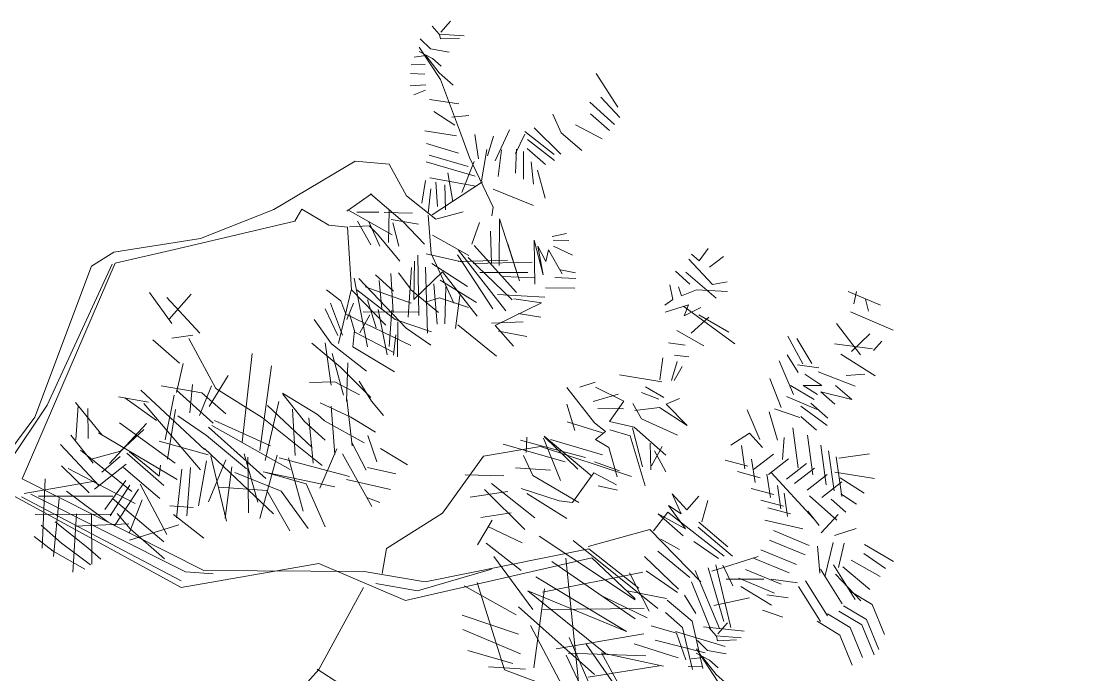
# Model space of a CAD drawing. Header units: inches. Extents: x -3368894 to 5148796, y 84 to 10864301.
# Drawn here: x 503433.147 to 503437.291, y 4346130.882 to 4346133.451 of the extents above; entities that cross this region are included whole.
import ezdxf

# ---------------------------------------------------------------- set-up
doc = ezdxf.new("R2010")
doc.units = ezdxf.units.IN
doc.header["$MEASUREMENT"] = 0
doc.layers.add('cm_alberi in secondo piano', color=252, linetype='Continuous', lineweight=9)

# ---------------------------------------------------------------- blocks, each defined once
blk = doc.blocks.new('ALBERI2P')
at = {"layer": 'cm_alberi in secondo piano'}
for p, q in [((503289.3627, 4346356.249), (503289.4575, 4346356.4384)), ((503289.4622, 4346356.2848), (503289.5569, 4346356.4742)), ((503289.5073, 4346356.2847), (503289.6021, 4346356.4741)), ((503289.5704, 4346356.2393), (503289.6652, 4346356.4288)), ((503289.6517, 4346356.221), (503289.7464, 4346356.4105)), ((503289.3932, 4346356.0773), (503289.3627, 4346356.249)), ((503289.4926, 4346356.1131), (503289.4622, 4346356.2848)), ((503289.5378, 4346356.113), (503289.5073, 4346356.2847)), ((503289.6009, 4346356.0676), (503289.5704, 4346356.2393)), ((503289.0999, 4346355.9517), (503289.0592, 4346356.1686)), ((503289.2354, 4346355.9551), (503289.1908, 4346356.1682)), ((503289.3024, 4346355.942), (503289.2992, 4346356.173)), ((503289.3708, 4346355.9367), (503289.3935, 4346356.1766)), ((503289.6821, 4346356.0493), (503289.6517, 4346356.221)), ((503289.149, 4346355.9877), (503289.1276, 4346356.1594)), ((503289.4114, 4346356.1443), (503289.3332, 4346355.8865)), ((503289.4887, 4346356.0989), (503289.4105, 4346355.8411)), ((503289.61, 4346356.0766), (503289.5318, 4346355.8188)), ((503289.6693, 4346356.0674), (503289.5911, 4346355.8096)), ((503289.1808, 4346355.8469), (503289.3256, 4346355.9239)), ((503289.2258, 4346355.7887), (503289.4288, 4346355.8965)), ((503290.3782, 4346355.7814), (503290.3786, 4346355.904)), ((503289.1845, 4346355.7656), (503289.0582, 4346355.8434)), ((503289.3108, 4346355.7291), (503289.4338, 4346355.8552)), ((503289.8619, 4346355.7326), (503289.8081, 4346355.8631)), ((503290.3363, 4346355.5738), (503290.4054, 4346355.8175)), ((503289.6719, 4346355.6429), (503289.5781, 4346355.7877)), ((503289.7675, 4346355.6877), (503289.6905, 4346355.8054)), ((503289.7987, 4346355.7548), (503289.8393, 4346355.5249)), ((503290.3368, 4346355.7635), (503290.3366, 4346355.6874)), ((503290.3507, 4346355.6421), (503290.3782, 4346355.7814)), ((503288.7327, 4346355.7179), (503288.8727, 4346355.4955)), ((503288.8502, 4346355.7305), (503288.8767, 4346355.5458)), ((503288.9366, 4346355.7392), (503288.9543, 4346355.6179)), ((503289.0218, 4346355.7209), (503289.0214, 4346355.5945)), ((503289.2294, 4346355.6893), (503289.0668, 4346355.6937)), ((503289.0992, 4346355.7117), (503289.0984, 4346355.4729)), ((503289.343, 4346355.6838), (503289.4236, 4346355.4449)), ((503289.4063, 4346355.7056), (503289.4869, 4346355.4666)), ((503289.4914, 4346355.7053), (503289.572, 4346355.4664)), ((503289.5637, 4346355.7051), (503289.6443, 4346355.4661)), ((503289.6541, 4346355.7139), (503289.7346, 4346355.4749)), ((503289.7263, 4346355.7188), (503289.8069, 4346355.4799)), ((503290.0438, 4346355.7321), (503290.1967, 4346355.5148)), ((503290.089, 4346355.7462), (503290.188, 4346355.6155)), ((503290.2062, 4346355.6426), (503290.12, 4346355.7332)), ((503290.2012, 4346355.7045), (503290.3409, 4346355.397)), ((503290.2184, 4346355.4335), (503290.405, 4346355.6897)), ((503290.2335, 4346355.7419), (503290.2965, 4346355.6371)), ((503290.3366, 4346355.6874), (503290.3596, 4346355.5918)), ((503288.9634, 4346355.6346), (503288.7912, 4346355.4364)), ((503289.2022, 4346355.6481), (503289.1799, 4346355.5308)), ((503289.8387, 4346355.3081), (503290.0836, 4346355.6507)), ((503289.8577, 4346355.6152), (503290.0469, 4346355.474)), ((503290.1699, 4346355.6156), (503290.0744, 4346355.6159)), ((503290.188, 4346355.6155), (503290.1788, 4346355.5472)), ((503290.188, 4346355.6194), (503290.2062, 4346355.6426)), ((503290.2907, 4346355.4152), (503290.4539, 4346355.6444)), ((503290.2965, 4346355.6371), (503290.291, 4346355.543)), ((503290.3184, 4346355.6358), (503290.4711, 4346355.3334)), ((503290.4086, 4346355.5916), (503290.3507, 4346355.6421)), ((503290.396, 4346355.6781), (503290.459, 4346355.6096)), ((503288.6329, 4346355.5866), (503288.7861, 4346355.4558)), ((503288.9671, 4346355.5714), (503288.7949, 4346355.3732)), ((503289.0522, 4346355.5402), (503288.8897, 4346355.5716)), ((503289.1466, 4346355.1837), (503289.193, 4346355.5901)), ((503289.2885, 4346355.5808), (503289.4091, 4346355.3584)), ((503289.7041, 4346355.6066), (503289.8661, 4346355.4203)), ((503289.8876, 4346355.2848), (503290.0834, 4346355.5913)), ((503289.9559, 4346355.2304), (503290.1376, 4346355.6002)), ((503290.0282, 4346355.2624), (503290.1827, 4346355.5691)), ((503290.3448, 4346355.4099), (503290.4356, 4346355.5683)), ((503290.7647, 4346355.1247), (503290.9234, 4346355.5617)), ((503290.9234, 4346355.5617), (503290.7863, 4346355.0111)), ((503291.1814, 4346355.5429), (503290.9268, 4346354.9617)), ((503288.9721, 4346355.5081), (503288.7999, 4346355.3099)), ((503289.6172, 4346355.4804), (503289.8877, 4346355.317)), ((503289.8117, 4346355.3444), (503289.8702, 4346355.4835)), ((503290.4587, 4346355.5231), (503290.5792, 4346355.2466)), ((503290.5619, 4346355.4867), (503290.7647, 4346355.1247)), ((503291.0999, 4346355.476), (503290.8272, 4346354.8987)), ((503289.079, 4346355.4368), (503288.9165, 4346355.4683)), ((503289.1935, 4346355.3371), (503289.2932, 4346355.4543)), ((503289.3356, 4346355.3196), (503289.2674, 4346355.4575)), ((503290.1238, 4346355.2841), (503290.1642, 4346355.4194)), ((503290.223, 4346355.2205), (503290.2184, 4346355.4335)), ((503290.2902, 4346355.2655), (503290.2907, 4346355.4152)), ((503290.4166, 4346355.2522), (503290.3448, 4346355.4099)), ((503290.5799, 4346355.4634), (503290.9403, 4346355.1642)), ((503288.9808, 4346355.3997), (503288.8086, 4346355.2015)), ((503289.1019, 4346355.3464), (503288.9394, 4346355.3779)), ((503289.1843, 4346355.2701), (503289.284, 4346355.3872)), ((503289.3282, 4346355.2523), (503289.26, 4346355.3902)), ((503289.7253, 4346355.3536), (503289.7295, 4346355.0594)), ((503290.9087, 4346354.9617), (503290.5886, 4346355.355)), ((503288.2255, 4346355.2806), (503288.2661, 4346355.0186)), ((503288.4419, 4346355.1264), (503288.4423, 4346355.2671)), ((503288.4423, 4346355.2671), (503288.5372, 4346355.081)), ((503289.0076, 4346355.2964), (503288.8354, 4346355.0982)), ((503289.1147, 4346355.287), (503288.9522, 4346355.3185)), ((503289.175, 4346355.1707), (503289.2747, 4346355.2879)), ((503289.313, 4346355.1537), (503289.2449, 4346355.2916)), ((503289.698, 4346355.2905), (503289.7024, 4346355.0414)), ((503289.7973, 4346355.2941), (503289.82, 4346355.1004)), ((503290.4507, 4346354.5424), (503291.1665, 4346355.3081)), ((503288.2615, 4346355.2225), (503288.3477, 4346355.1357)), ((503288.3609, 4346355.226), (503288.4505, 4346354.9819)), ((503288.5372, 4346355.081), (503288.5376, 4346355.2036)), ((503288.6366, 4346355.0807), (503288.637, 4346355.2304)), ((503288.6946, 4346355.0444), (503288.6771, 4346355.2574)), ((503288.745, 4346355.0894), (503288.7454, 4346355.2249)), ((503289.1686, 4346355.1785), (503289.006, 4346355.2099)), ((503290.014, 4346355.2354), (503290.0222, 4346354.9643)), ((503290.1185, 4346355.2299), (503290.1047, 4346354.9228)), ((503290.1417, 4346355.2389), (503290.1681, 4346354.991)), ((503290.2178, 4346355.2115), (503290.3487, 4346354.9853)), ((503290.3331, 4346354.5027), (503290.3042, 4346355.2113)), ((503290.3945, 4346355.1981), (503290.4788, 4346354.8946)), ((503290.4889, 4346355.252), (503290.9395, 4346354.8842)), ((503287.9233, 4346355.1731), (503288.0166, 4346354.8838)), ((503288.0265, 4346355.1638), (503288.1078, 4346355.1636)), ((503288.2426, 4346354.9425), (503288.1039, 4346355.1507)), ((503288.6406, 4346355.14), (503288.7084, 4346354.9321)), ((503288.9205, 4346355.0979), (503289.0344, 4346355.184)), ((503289.1655, 4346355.0301), (503289.2652, 4346355.1472)), ((503289.2879, 4346355.015), (503289.2198, 4346355.1529)), ((503290.3532, 4346355.1802), (503290.2492, 4346354.9185)), ((503290.8033, 4346354.6497), (503290.3621, 4346355.144)), ((503290.5279, 4346354.488), (503290.4524, 4346355.1437)), ((503290.5518, 4346355.1563), (503290.6724, 4346354.4746)), ((503290.7757, 4346354.4963), (503290.5518, 4346355.1563)), ((503290.7505, 4346355.1467), (503290.7757, 4346354.4963)), ((503290.9003, 4346355.1824), (503290.8932, 4346354.5191)), ((503290.9349, 4346354.6584), (503291.1352, 4346355.1817)), ((503288.0404, 4346355.0734), (503288.2068, 4346355.06)), ((503288.134, 4346354.8654), (503288.1851, 4346355.1182)), ((503288.5643, 4346355.077), (503288.5821, 4346354.9686)), ((503288.6043, 4346355.0808), (503288.6361, 4346354.9052)), ((503288.8207, 4346354.9266), (503288.7541, 4346355.0894)), ((503288.8568, 4346354.9136), (503288.9618, 4346355.0759)), ((503289.2096, 4346355.0842), (503289.0471, 4346355.1156)), ((503289.9193, 4346355.064), (503289.9498, 4346354.9284)), ((503290.358, 4346355.0627), (503290.459, 4346354.3165)), ((503287.8544, 4346355.0017), (503287.926, 4346354.7847)), ((503288.501, 4346355.0592), (503288.5187, 4346354.9275)), ((503288.5821, 4346354.9686), (503288.501, 4346355.0592)), ((503289.0465, 4346354.9079), (503289.061, 4346355.0343)), ((503289.142, 4346354.9218), (503289.2417, 4346355.0389)), ((503289.2844, 4346354.9042), (503289.2162, 4346355.0421)), ((503289.6882, 4346355.0557), (503289.5577, 4346354.9928)), ((503289.7508, 4346354.8206), (503289.7926, 4346355.005)), ((503289.7926, 4346355.005), (503289.8372, 4346354.8062)), ((503289.8372, 4346354.8062), (503289.8378, 4346355.023)), ((503287.8902, 4346354.9022), (503287.9356, 4346354.9705)), ((503288.4285, 4346354.969), (503288.5043, 4346354.8514)), ((503288.5633, 4346354.7428), (503288.6672, 4346354.9593)), ((503288.6899, 4346354.7734), (503288.7846, 4346354.9538)), ((503288.9429, 4346354.7959), (503289.0338, 4346354.9853)), ((503289.5756, 4346354.9295), (503289.693, 4346354.9292)), ((503289.693, 4346354.9292), (503289.6784, 4346354.7886)), ((503290.19, 4346354.9819), (503290.7179, 4346354.5739)), ((503287.89, 4346354.8261), (503287.9624, 4346354.8659)), ((503288.4374, 4346354.9148), (503288.3775, 4346354.7343)), ((503288.4044, 4346354.6801), (503288.4773, 4346354.8734)), ((503288.5001, 4346354.7559), (503288.5405, 4346354.8874)), ((503289.187, 4346354.8674), (503289.0465, 4346354.9079)), ((503289.6784, 4346354.7886), (503289.7382, 4346354.92)), ((503289.7382, 4346354.92), (503289.7508, 4346354.8206)), ((503291.1291, 4346354.8565), (503290.6946, 4346354.5688)), ((503291.1703, 4346354.8203), (503291.3181, 4346354.6302)), ((503291.1158, 4346354.7301), (503291.245, 4346354.3413)), ((503291.1971, 4346354.735), (503291.3266, 4346354.4585)), ((503289.5967, 4346354.6623), (503289.5421, 4346354.518)), ((503289.5152, 4346354.5903), (503289.5144, 4346354.3155)), ((503289.6507, 4346354.5809), (503289.5239, 4346354.4638)), ((503289.5738, 4346354.3333), (503289.7554, 4346354.6219)), ((503290.8444, 4346354.6006), (503290.7529, 4346354.1802)), ((503291.0291, 4346354.6362), (503291.1777, 4346354.2783)), ((503289.2617, 4346354.3743), (503289.2764, 4346354.5691)), ((503289.2764, 4346354.5691), (503289.3068, 4346354.3561)), ((503289.3668, 4346354.5637), (503289.4422, 4346354.3157)), ((503289.6287, 4346354.568), (503289.488, 4346354.5362)), ((503289.6738, 4346354.5266), (503289.5234, 4346354.3103)), ((503290.9436, 4346354.5409), (503291.0238, 4346354.1613)), ((503288.7058, 4346354.0417), (503288.6709, 4346354.4534)), ((503289.831, 4346354.4449), (503289.7221, 4346354.2787)), ((503289.8724, 4346354.477), (503289.9119, 4346354.3143)), ((503289.8944, 4346354.504), (503289.9573, 4346354.3903)), ((503288.6384, 4346354.3722), (503288.6829, 4346354.1501)), ((503289.1766, 4346354.4158), (503289.2617, 4346354.3743)), ((503289.7909, 4346354.4321), (503289.8537, 4346354.2693)), ((503290.2515, 4346354.3765), (503290.3009, 4346354.0731)), ((503290.7031, 4346354.3752), (503290.7203, 4346354.0861)), ((503288.815, 4346354.3085), (503288.8544, 4346354.1096)), ((503289.0085, 4346354.2898), (503289.1131, 4346354.3115)), ((503289.2396, 4346354.3343), (503289.2663, 4346354.1988)), ((503289.2705, 4346354.3162), (503289.3115, 4346354.2025)), ((503289.3068, 4346354.3561), (503289.4291, 4346354.2473)), ((503289.4422, 4346354.3157), (503289.4018, 4346354.2074)), ((503289.5144, 4346354.3155), (503289.5914, 4346354.1707)), ((503289.6315, 4346354.2067), (503289.5738, 4346354.3333)), ((503289.9119, 4346354.3143), (503290.1481, 4346354.3355)), ((503289.9351, 4346354.3181), (503289.943, 4346353.9116)), ((503290.1211, 4346354.3679), (503290.1872, 4346354.0244)), ((503290.1481, 4346354.3355), (503290.1969, 4346354.2631)), ((503288.9323, 4346354.281), (503288.9863, 4346354.2035)), ((503289.1221, 4346354.2985), (503289.0045, 4346354.2447)), ((503289.0494, 4346354.1581), (503289.1709, 4346354.239)), ((503289.171, 4346354.2571), (503289.32, 4346354.0179)), ((503289.7221, 4346354.2787), (503289.7399, 4346354.1793)), ((503289.7853, 4346354.2785), (503289.9341, 4346353.9568)), ((503290.1969, 4346354.2631), (503290.3007, 4346354.0241)), ((503290.5634, 4346354.262), (503290.6298, 4346354.0231)), ((503288.4443, 4346354.1921), (503288.5703, 4346354.033)), ((503288.5255, 4346354.1648), (503288.5286, 4346353.9028)), ((503288.8056, 4346354.1911), (503288.6521, 4346354.2096)), ((503288.8908, 4346354.2128), (503288.9499, 4346354.1223)), ((503289.5914, 4346354.1707), (503289.4288, 4346354.1531)), ((503289.4689, 4346354.184), (503289.5769, 4346354.0572)), ((503289.6586, 4346354.1924), (503289.6635, 4346354.1021)), ((503289.7399, 4346354.1793), (503289.6586, 4346354.1924)), ((503289.7753, 4346353.9624), (503289.6766, 4346354.1833)), ((503289.8716, 4346354.206), (503290.0011, 4346353.9475)), ((503289.9468, 4346353.9167), (503289.9619, 4346354.2186)), ((503290.0934, 4346354.1821), (503289.9559, 4346353.9167)), ((503290.3865, 4346354.2174), (503290.4035, 4346353.856)), ((503290.4858, 4346354.2171), (503290.4628, 4346353.8468)), ((503288.4749, 4346354.0875), (503288.399, 4346354.1471)), ((503288.7511, 4346354.0828), (503288.6377, 4346354.1283)), ((503289.4288, 4346354.1531), (503289.4824, 4346353.9542)), ((503289.6635, 4346354.1021), (503289.6084, 4346353.8132)), ((503290.1593, 4346353.7445), (503289.9797, 4346354.1244)), ((503288.4523, 4346353.8618), (503288.4749, 4346354.0875)), ((503288.5703, 4346354.033), (503288.6643, 4346353.9837)), ((503288.6787, 4346354.056), (503288.7511, 4346354.0828)), ((503288.814, 4346353.9743), (503288.6787, 4346354.056)), ((503289.4196, 4346354.0938), (503289.5638, 4346354.003)), ((503289.6899, 4346353.8852), (503289.7846, 4346354.0385)), ((503290.223, 4346353.9069), (503290.0841, 4346354.0879)), ((503290.6167, 4346353.9509), (503290.4635, 4346354.0778)), ((503290.7654, 4346354.0498), (503290.5808, 4346354.0181)), ((503288.2902, 4346354.021), (503288.4024, 4346353.9974)), ((503288.5697, 4346353.8485), (503288.5701, 4346353.975)), ((503288.6643, 4346353.9837), (503288.6332, 4346353.9296)), ((503290.1872, 4346354.0244), (503290.1287, 4346353.893)), ((503290.5621, 4346353.8104), (503290.3728, 4346353.9697)), ((503288.317, 4346353.9125), (503288.4164, 4346353.9212)), ((503288.4164, 4346353.9212), (503288.4162, 4346353.8528)), ((503288.6602, 4346353.8792), (503288.7185, 4346353.9565)), ((503288.7185, 4346353.9565), (503288.7816, 4346353.9421)), ((503289.5493, 4346353.8766), (503289.4591, 4346353.9311)), ((503290.0011, 4346353.9475), (503290.0653, 4346353.8118)), ((503290.1016, 4346353.893), (503290.024, 4346353.83)), ((503290.4753, 4346353.6893), (503290.3132, 4346353.8834)), ((503289.0834, 4346353.4263), (503289.2094, 4346353.2814)), ((503289.0058, 4346353.3633), (503289.0558, 4346353.2767)), ((503289.0329, 4346353.3903), (503289.1191, 4346353.2817)), ((503289.3723, 4346353.3842), (503289.4532, 4346353.2575)), ((503289.5298, 4346353.3979), (503289.6248, 4346353.235)), ((503289.6342, 4346353.3744), (503289.6105, 4346353.1938)), ((503288.9332, 4346353.2732), (503288.969, 4346353.1415)), ((503289.0102, 4346353.1323), (503289.0688, 4346353.3038)), ((503289.2586, 4346353.3174), (503289.4475, 4346353.0729)), ((503289.2999, 4346353.3263), (503289.3988, 4346353.1725)), ((503289.6105, 4346353.1938), (503289.2999, 4346353.3263)), ((503289.4715, 4346353.3168), (503289.6156, 4346353.1667)), ((503289.7554, 4346353.334), (503289.7687, 4346353.0088)), ((503289.0228, 4346353.02), (503289.155, 4346353.2132)), ((503289.2363, 4346353.2129), (503289.0228, 4346353.02)), ((503289.155, 4346353.2132), (503289.0371, 4346353.0651)), ((503288.8516, 4346353.1508), (503288.9288, 4346353.0925)), ((503288.8749, 4346353.1921), (503288.9418, 4346353.1144)), ((503289.0775, 4346353.1682), (503289.0102, 4346353.1323)), ((503289.0371, 4346353.0651), (503289.0775, 4346353.1682)), ((503289.2091, 4346353.182), (503289.3351, 4346353.023)), ((503289.3574, 4346353.1584), (503289.3072, 4346352.7482)), ((503289.4117, 4346353.1673), (503289.3924, 4346352.7699)), ((503289.493, 4346353.1851), (503289.3974, 4346352.6885)), ((503289.0672, 4346352.7579), (503289.2851, 4346353.1225)), ((503289.1405, 4346353.1048), (503289.4016, 4346352.8202)), ((503289.2851, 4346353.1225), (503289.1541, 4346352.9061)), ((503289.209, 4346353.1279), (503289.416, 4346352.8924)), ((503289.538, 4346353.1127), (503289.4245, 4346352.7065)), ((503289.6424, 4346353.0672), (503289.5729, 4346352.7061)), ((503289.6233, 4346352.7292), (503289.579, 4346353.0042)), ((503289.7958, 4346353.0126), (503289.6148, 4346352.8918)), ((503289.2988, 4346352.956), (503289.0672, 4346352.7579)), ((503289.2356, 4346352.9742), (503289.4556, 4346352.7387)), ((503289.8175, 4346352.9402), (503289.6325, 4346352.7872)), ((503289.7139, 4346352.8012), (503289.637, 4346352.9859)), ((503290.0067, 4346352.768), (503289.9853, 4346352.963)), ((503288.0106, 4346352.8604), (503287.9376, 4346352.6077)), ((503288.0521, 4346352.9145), (503288.0335, 4346352.7339)), ((503288.1102, 4346352.9182), (503288.1057, 4346352.7014)), ((503288.1605, 4346352.918), (503288.16, 4346352.7554)), ((503288.2328, 4346352.9178), (503288.2774, 4346352.728)), ((503288.3771, 4346352.8683), (503288.3805, 4346352.6915)), ((503288.7695, 4346352.8943), (503288.6658, 4346352.7359)), ((503288.8559, 4346352.8669), (503288.9493, 4346352.5995)), ((503289.3206, 4346352.9107), (503289.1666, 4346352.7666)), ((503289.5778, 4346352.6157), (503289.5373, 4346352.892)), ((503289.6229, 4346352.6027), (503289.94, 4346352.8947)), ((503289.6684, 4346352.7148), (503289.8535, 4346352.904)), ((503289.7985, 4346352.6241), (503289.7902, 4346352.859)), ((503290.0116, 4346352.6777), (503289.9168, 4346352.909)), ((503290.1966, 4346352.4113), (503290.0715, 4346352.8672)), ((503290.3275, 4346352.5864), (503290.2703, 4346352.8989)), ((503289.7899, 4346352.7558), (503289.7139, 4346352.8012)), ((503290.0116, 4346352.7009), (503290.1837, 4346352.8488)), ((503290.0344, 4346352.5512), (503290.2197, 4346352.7906)), ((503290.1927, 4346352.8217), (503290.084, 4346352.7459)), ((503290.1797, 4346352.8088), (503290.246, 4346352.5325)), ((503288.4853, 4346352.7816), (503288.4704, 4346352.5377)), ((503288.5162, 4346352.7505), (503288.5296, 4346352.5066)), ((503288.5433, 4346352.7775), (503288.5569, 4346352.5555)), ((503288.6026, 4346352.7502), (503288.6022, 4346352.5915)), ((503288.7511, 4346352.7769), (503288.6514, 4346352.6688)), ((503289.311, 4346352.7301), (503289.1715, 4346352.6763)), ((503289.4368, 4346352.4987), (503289.3795, 4346352.766)), ((503289.5544, 4346352.5487), (503289.4376, 4346352.7659)), ((503289.8893, 4346352.7774), (503289.5956, 4346352.5125)), ((503289.686, 4346352.5341), (503289.9433, 4346352.7321)), ((503289.8763, 4346352.7594), (503290.1104, 4346352.4877)), ((503289.9654, 4346352.3217), (503290.0067, 4346352.768)), ((503289.9791, 4346352.6197), (503290.1706, 4346352.7637)), ((503288.3805, 4346352.6915), (503288.3221, 4346352.5704)), ((503288.769, 4346352.7046), (503288.6331, 4346352.5876)), ((503288.8944, 4346352.3468), (503289.036, 4346352.6767)), ((503289.036, 4346352.6767), (503289.0851, 4346352.7075)), ((503289.5729, 4346352.7061), (503289.8309, 4346352.6834)), ((503289.8309, 4346352.6834), (503289.6408, 4346352.5214)), ((503289.9785, 4346352.3887), (503289.8619, 4346352.6872)), ((503289.9834, 4346352.2984), (503290.2645, 4346352.6589)), ((503290.0287, 4346352.3615), (503290.0116, 4346352.6777)), ((503288.7739, 4346352.6413), (503288.651, 4346352.5423)), ((503289.7671, 4346352.4939), (503289.7946, 4346352.6241)), ((503289.7946, 4346352.6241), (503289.7985, 4346352.6241)), ((503289.8032, 4346352.4576), (503289.9844, 4346352.6378)), ((503290.0342, 4346352.457), (503290.134, 4346352.6193)), ((503290.237, 4346352.5235), (503290.3275, 4346352.5864)), ((503288.6782, 4346352.5552), (503288.5426, 4346352.5194)), ((503288.864, 4346352.5688), (503288.7192, 4346352.4699)), ((503289.8752, 4346352.389), (503289.8796, 4346352.5478)), ((503289.8883, 4346352.4303), (503290.0151, 4346352.5654)), ((503290.228, 4346352.5596), (503290.0976, 4346352.5329)), ((503290.246, 4346352.5325), (503290.1825, 4346352.4333)), ((503288.8006, 4346352.4877), (503288.5875, 4346352.4251)), ((503288.9581, 4346352.5053), (503288.7822, 4346352.3974)), ((503289.0986, 4346352.4597), (503288.8945, 4346352.3881)), ((503288.9631, 4346352.455), (503289.1016, 4346352.1526)), ((503289.0084, 4346352.5), (503289.165, 4346352.2376)), ((503289.1837, 4346352.4543), (503289.062, 4346352.3063)), ((503289.256, 4346352.4541), (503289.1344, 4346352.3422)), ((503289.4955, 4346352.2908), (503289.5142, 4346352.4985)), ((503290.0557, 4346352.3343), (503290.3724, 4346352.5011)), ((503290.3143, 4346352.4871), (503290.2092, 4346352.2887)), ((503290.3361, 4346352.4651), (503290.2595, 4346352.2885)), ((503288.8094, 4346352.4283), (503288.6867, 4346352.3745)), ((503288.8635, 4346352.3972), (503288.7587, 4346352.2749)), ((503288.9448, 4346352.3789), (503289.0563, 4346352.1385)), ((503289.2739, 4346352.3998), (503289.1613, 4346352.2879)), ((503289.3461, 4346352.3816), (503289.2155, 4346352.2916)), ((503289.5354, 4346352.2274), (503289.4416, 4346352.3813)), ((503289.5445, 4346352.2506), (503289.6352, 4346352.3807)), ((503290.2186, 4346352.4384), (503290.1101, 4346352.4025)), ((503290.1512, 4346352.3302), (503290.1966, 4346352.4113)), ((503288.8035, 4346352.1806), (503288.8944, 4346352.3468)), ((503289.324, 4346352.3094), (503289.1973, 4346352.2284)), ((503289.5313, 4346352.1642), (503289.4143, 4346352.3052)), ((503289.4991, 4346352.1785), (503289.6621, 4346352.3135)), ((503290.1599, 4346352.2127), (503290.1512, 4346352.3302)), ((503288.9213, 4346352.2744), (503289.011, 4346352.0754)), ((503289.4986, 4346352.0159), (503289.4955, 4346352.2908)), ((503289.6753, 4346351.9741), (503289.6078, 4346352.2995)), ((503289.6435, 4346352.1278), (503289.7162, 4346352.2863)), ((503289.6885, 4346352.0696), (503289.7483, 4346352.2358)), ((503288.6362, 4346351.8688), (503288.8035, 4346352.1806)), ((503288.8449, 4346352.1895), (503288.9566, 4346352.0124)), ((503288.7723, 4346352.0852), (503288.6912, 4346352.1628)), ((503288.821, 4346351.9728), (503288.7995, 4346352.1354)), ((503289.6483, 4346352.0284), (503289.5532, 4346352.1371)), ((503288.7808, 4346351.9006), (503288.6767, 4346352.0635)), ((503289.6843, 4346351.9741), (503289.4947, 4346352.0198)), ((503288.6089, 4346351.8327), (503288.6093, 4346351.9553)), ((503288.567, 4346351.6251), (503288.6362, 4346351.8688)), ((503288.5814, 4346351.6934), (503288.6089, 4346351.8327)), ((503288.7535, 4346351.8413), (503288.8257, 4346351.805)), ((503288.3198, 4346351.7974), (503288.4188, 4346351.6668)), ((503288.4369, 4346351.6939), (503288.3507, 4346351.7844)), ((503288.4643, 4346351.7931), (503288.5272, 4346351.6884)), ((503288.5676, 4346351.8148), (503288.5674, 4346351.7386)), ((503288.6759, 4346351.7693), (503288.735, 4346351.6969)), ((503288.7263, 4346351.8195), (503288.7984, 4346351.747)), ((503288.4188, 4346351.6707), (503288.4369, 4346351.6939)), ((503288.5272, 4346351.6884), (503288.5218, 4346351.5942)), ((503288.5674, 4346351.7386), (503288.5903, 4346351.6431)), ((503288.6394, 4346351.6429), (503288.5814, 4346351.6934)), ((503288.6267, 4346351.7294), (503288.6897, 4346351.6609)), ((503288.4007, 4346351.6669), (503288.3052, 4346351.6671)), ((503288.4188, 4346351.6668), (503288.4095, 4346351.5984))]:
    blk.add_line(p, q, dxfattribs=at)
for points in [[(503291.3785, 4346359.7763), (503291.0571, 4346359.3114), (503291.0515, 4346359.1849), (503291.069, 4346358.9733), (503291.3079, 4346358.588), (503291.4066, 4346358.3799), (503291.9115, 4346358.0623), (503292.0823, 4346357.7637), (503292.2565, 4346357.3425), (503292.4627, 4346356.818), (503292.6249, 4346356.6691), (503293.5194, 4346354.985), (503293.5677, 4346354.3216), (503293.4375, 4346353.0521), (503293.4706, 4346350.7021, -0.767742), (503293.3621, 4346350.6715), (503292.8674, 4346351.3737), (503292.5195, 4346351.5463), (503292.2482, 4346352.7756), (503291.5402, 4346353.3507), (503291.3483, 4346353.9345), (503290.3388, 4346354.6692), (503290.3528, 4346355.0576)], [(503293.3708, 4346346.7881), (503293.4506, 4346348.3045), (503293.4377, 4346350.0338, 0.19284), (503293.2801, 4346350.4188), (503292.515, 4346351.3605), (503292.04, 4346351.3258), (503291.0543, 4346350.9545), (503290.888, 4346351.004), (503290.4503, 4346351.3718), (503289.9904, 4346351.608), (503289.4038, 4346351.7994), (503289.2727, 4346351.9805), (503289.3546, 4346352.2009), (503289.3424, 4346352.4448), (503289.1892, 4346352.5498)]]:
    blk.add_lwpolyline(points, format="xyb", dxfattribs=at)
for points in [[(503292.0654, 4346353.7969), (503291.9819, 4346354.3714), (503291.6039, 4346354.8371), (503291.8817, 4346355.8118)], [(503290.9517, 4346354.2118), (503291.2642, 4346354.7207), (503291.1259, 4346355.0875), (503291.0769, 4346355.5252)], [(503289.9406, 4346354.8562), (503289.787, 4346354.8476), (503289.7613, 4346355.3122)], [(503290.2973, 4346354.6022), (503289.9495, 4346354.8329), (503289.9871, 4346355.3077)], [(503292.3981, 4346351.5286), (503292.0677, 4346352.8162), (503291.3835, 4346353.6092), (503291.1716, 4346353.9531), (503290.3064, 4346354.6151), (503290.2856, 4346355.0307)], [(503291.3154, 4346353.7049), (503291.1758, 4346353.6189), (503290.7606, 4346353.7427), (503290.3037, 4346353.6989), (503290.0101, 4346353.9385), (503289.7679, 4346354.5134)], [(503290.8253, 4346354.2251), (503291.249, 4346353.9529), (503291.3928, 4346353.7176)], [(503293.4414, 4346353.0612), (503292.8182, 4346353.0901), (503292.5622, 4346353.8006), (503292.0616, 4346353.806), (503291.465, 4346353.6722)], [(503290.673, 4346353.3623), (503290.7086, 4346353.1596)], [(503290.7685, 4346353.3439), (503290.8583, 4346353.1772)], [(503290.8679, 4346353.3849), (503291.0065, 4346353.1264)], [(503291.0305, 4346353.3664), (503290.8978, 4346352.9964)], [(503290.9764, 4346353.3885), (503291.0071, 4346353.3032)], [(503291.332, 4346353.2248), (503291.2009, 4346352.9452), (503291.3214, 4346352.6919)], [(503290.79, 4346353.1993), (503290.6992, 4346353.0422)], [(503290.8764, 4346353.181), (503290.8036, 4346352.9967)], [(503291.4131, 4346353.1484), (503291.3451, 4346352.8544), (503291.4526, 4346352.547)], [(503290.6502, 4346353.0642), (503290.6806, 4346352.8796), (503290.7432, 4346352.6665)], [(503290.9794, 4346353.1265), (503291.1911, 4346352.7013)], [(503291.0929, 4346353.0991), (503291.3266, 4346352.6828)], [(503291.5032, 4346353.0669), (503291.403, 4346352.782), (503291.592, 4346352.5337)], [(503290.4687, 4346352.7667), (503290.5143, 4346352.9111), (503290.5327, 4346353.0336)], [(503290.8165, 4346353.0095), (503290.6081, 4346352.7805)], [(503290.8561, 4346352.4403), (503290.8117, 4346352.7024), (503290.8119, 4346352.7657), (503290.7495, 4346353.0549)], [(503291.165, 4346353.0317), (503290.8976, 4346352.9461)], [(503291.15, 4346352.7466), (503291.3496, 4346353.0493)], [(503290.9338, 4346352.9602), (503290.7125, 4346352.735)], [(503290.9896, 4346351.7444), (503291.1209, 4346352.0924), (503291.0639, 4346352.4449), (503291.0421, 4346352.9456)], [(503289.3552, 4346352.3906), (503289.5325, 4346352.5707), (503289.678, 4346352.8955)], [(503290.5, 4346352.8931), (503290.4811, 4346352.6131), (503290.4856, 4346352.3692)], [(503291.0691, 4346352.8914), (503290.8658, 4346352.6752)], [(503291.571, 4346352.868), (503291.1859, 4346352.6794)], [(503291.4898, 4346352.9134), (503291.4648, 4346352.294)], [(503292.0446, 4346352.8756), (503292.1526, 4346352.7307), (503292.4346, 4346351.6369)], [(503290.427, 4346352.6313), (503290.6223, 4346352.7895)], [(503290.6886, 4346352.5273), (503290.5767, 4346352.6489), (503290.5359, 4346352.8258)], [(503290.9064, 4346352.8518), (503290.902, 4346352.6712), (503290.86, 4346352.4455)], [(503290.9825, 4346352.418), (503290.9966, 4346352.8193)], [(503291.2005, 4346352.8058), (503291.3201, 4346352.2312)], [(503291.3209, 4346352.5112), (503291.4985, 4346352.7869)], [(503291.321, 4346352.5435), (503291.5927, 4346352.7866)], [(503290.3873, 4346352.7579), (503290.4045, 4346352.4688), (503290.3588, 4346352.2792)], [(503290.6041, 4346352.7482), (503290.4498, 4346352.5138)], [(503291.11, 4346352.7699), (503290.8926, 4346352.5577)], [(503291.3486, 4346352.7241), (503291.3433, 4346352.2221)], [(503292.4886, 4346351.6006), (503292.2159, 4346352.7486)], [(503292.3981, 4346351.5286), (503290.9372, 4346351.058), (503290.5908, 4346351.3081), (503289.9585, 4346351.7616), (503289.8682, 4346351.7438), (503289.8326, 4346351.9465), (503289.7607, 4346352.0461), (503290.0519, 4346352.3343), (503290.0799, 4346352.6556)], [(503291.7189, 4346352.6959), (503291.4383, 4346352.507)], [(503291.474, 4346352.3572), (503291.728, 4346352.7139)], [(503291.922, 4346352.4243), (503291.9085, 4346352.6773)], [(503290.4264, 4346352.4326), (503290.6077, 4346352.645)], [(503291.2632, 4346352.643), (503290.9142, 4346352.4582)], [(503291.1676, 4346352.6072), (503291.2839, 4346352.2223)], [(503291.4188, 4346352.0232), (503291.3924, 4346352.2491), (503291.3844, 4346352.5885)], [(503289.3372, 4346352.4087), (503288.9581, 4346352.5143)], [(503291.2359, 4346352.5747), (503290.7692, 4346352.269)], [(503291.7094, 4346352.5424), (503291.4291, 4346352.4477)], [(503292.1599, 4346352.1436), (503292.1783, 4346352.2738), (503292.1792, 4346352.5719)], [(503289.7517, 4346352.0552), (503289.6616, 4346352.1458), (503289.667, 4346352.2232), (503289.7038, 4346352.4489)], [(503291.2717, 4346352.4533), (503290.7919, 4346352.1205)], [(503291.7725, 4346352.5099), (503291.5153, 4346352.3571)], [(503291.8719, 4346352.4967), (503291.6184, 4346352.3078)], [(503291.9259, 4346352.4553), (503291.6634, 4346352.2715)], [(503291.8947, 4346352.3702), (503291.8048, 4346352.4917)], [(503291.916, 4346352.1301), (503292.0486, 4346352.4781)], [(503292.2378, 4346352.3188), (503291.9493, 4346352.4965)], [(503292.1054, 4346352.0573), (503292.1022, 4346352.2702), (503292.0977, 4346352.496)], [(503291.4791, 4346352.3391), (503291.6228, 4346352.0406)], [(503291.5876, 4346352.3659), (503291.5046, 4346351.8022)], [(503291.3421, 4346351.8118), (503291.2021, 4346352.0419), (503291.2027, 4346352.2496)], [(503291.47, 4346352.2992), (503291.4502, 4346351.7301)], [(503291.7358, 4346352.2932), (503291.8424, 4346351.7057)], [(503291.8212, 4346351.9316), (503291.8221, 4346352.253)], [(503291.9035, 4346352.2889), (503291.9065, 4346351.9766)], [(503292.2055, 4346352.288), (503291.9846, 4346352.2073)], [(503292.4033, 4346351.9893), (503292.1602, 4346352.2468)], [(503292.2731, 4346352.0206), (503292.5176, 4346352.2367)], [(503292.4545, 4346352.2601), (503292.4541, 4346352.1466), (503292.4662, 4346351.8755)], [(503291.2972, 4346351.9061), (503291.302, 4346352.2274)], [(503291.7032, 4346351.7655), (503291.6633, 4346352.2121)], [(503291.7353, 4346352.1487), (503291.7948, 4346352.1898), (503291.8031, 4346351.9407)], [(503292.2323, 4346352.1834), (503291.9483, 4346352.1442)], [(503292.0336, 4346352.1891), (503292.1496, 4346351.71)], [(503292.3361, 4346351.9443), (503292.6387, 4346352.1783)], [(503292.5266, 4346352.2328), (503292.544, 4346351.9979), (503292.5435, 4346351.8211)], [(503292.5718, 4346352.2236), (503292.6201, 4346351.9925), (503292.6287, 4346351.8351)], [(503291.2385, 4346352.1372), (503291.0035, 4346352.0966)], [(503291.3249, 4346352.128), (503291.126, 4346352.0602)], [(503291.3968, 4346351.9832), (503291.6773, 4346352.1579)], [(503292.2011, 4346352.1202), (503291.9661, 4346352.0848)], [(503291.9882, 4346352.1208), (503292.005, 4346351.6924)], [(503292.5162, 4346351.7451), (503292.1869, 4346352.1203)], [(503292.2673, 4346351.8), (503292.2412, 4346352.1382)], [(503291.3518, 4346352.0685), (503291.2018, 4346351.9606)], [(503291.5906, 4346352.0639), (503291.3333, 4346351.915)], [(503292.1919, 4346352.066), (503291.9609, 4346352.0448)], [(503292.0925, 4346352.0483), (503292.4115, 4346351.6821)], [(503292.1373, 4346351.9268), (503291.8794, 4346351.9766)], [(503292.3357, 4346351.7946), (503292.6434, 4346352.0157)], [(503291.3101, 4346351.9151), (503291.1382, 4346351.8253)], [(503291.5321, 4346351.9377), (503291.5585, 4346351.6846)], [(503291.9475, 4346351.8913), (503291.5901, 4346351.9014)], [(503292.0053, 4346351.7827), (503291.8391, 4346351.8916), (503291.6314, 4346351.9141)], [(503292.0236, 4346351.891), (503291.8663, 4346351.9134)], [(503292.064, 4346351.5696), (503292.1012, 4346351.936)], [(503292.4615, 4346351.6007), (503292.0959, 4346351.8947)], [(503292.1636, 4346351.6648), (503292.1773, 4346351.9177)], [(503292.2991, 4346351.6412), (503292.6522, 4346351.9253)], [(503290.8842, 4346351.4608), (503290.9174, 4346351.7769)], [(503291.1517, 4346351.5723), (503291.1523, 4346351.8033)], [(503291.5803, 4346351.6485), (503291.4776, 4346351.8204)], [(503291.9737, 4346351.5789), (503292.0144, 4346351.8098)], [(503291.0616, 4346351.659), (503290.9573, 4346351.7497)], [(503291.7927, 4346351.462), (503291.8386, 4346351.7329)], [(503291.7697, 4346351.5485), (503291.9146, 4346351.6784)], [(503291.7966, 4346351.4891), (503291.9738, 4346351.6241)], [(503290.7632, 4346351.5644), (503290.98, 4346351.5638)], [(503290.9342, 4346351.3523), (503290.9891, 4346351.596)], [(503290.9553, 4346351.0489), (503291.9278, 4346351.3351), (503292.3745, 4346351.3932)]]:
    blk.add_lwpolyline(points, dxfattribs=at)

msp = doc.modelspace()

# ---------------------------------------------------------------- block references
at = {"layer": 'cm_alberi in secondo piano', "xscale": 0.6016053666644038, "yscale": 0.6016053666644038, "zscale": 0.6016053666644038, "rotation": 228.8522899492779}
msp.add_blockref('ALBERI2P', (-1266311.4237, 6294669.6509), dxfattribs=at)

doc.saveas('drawing.dxf')
